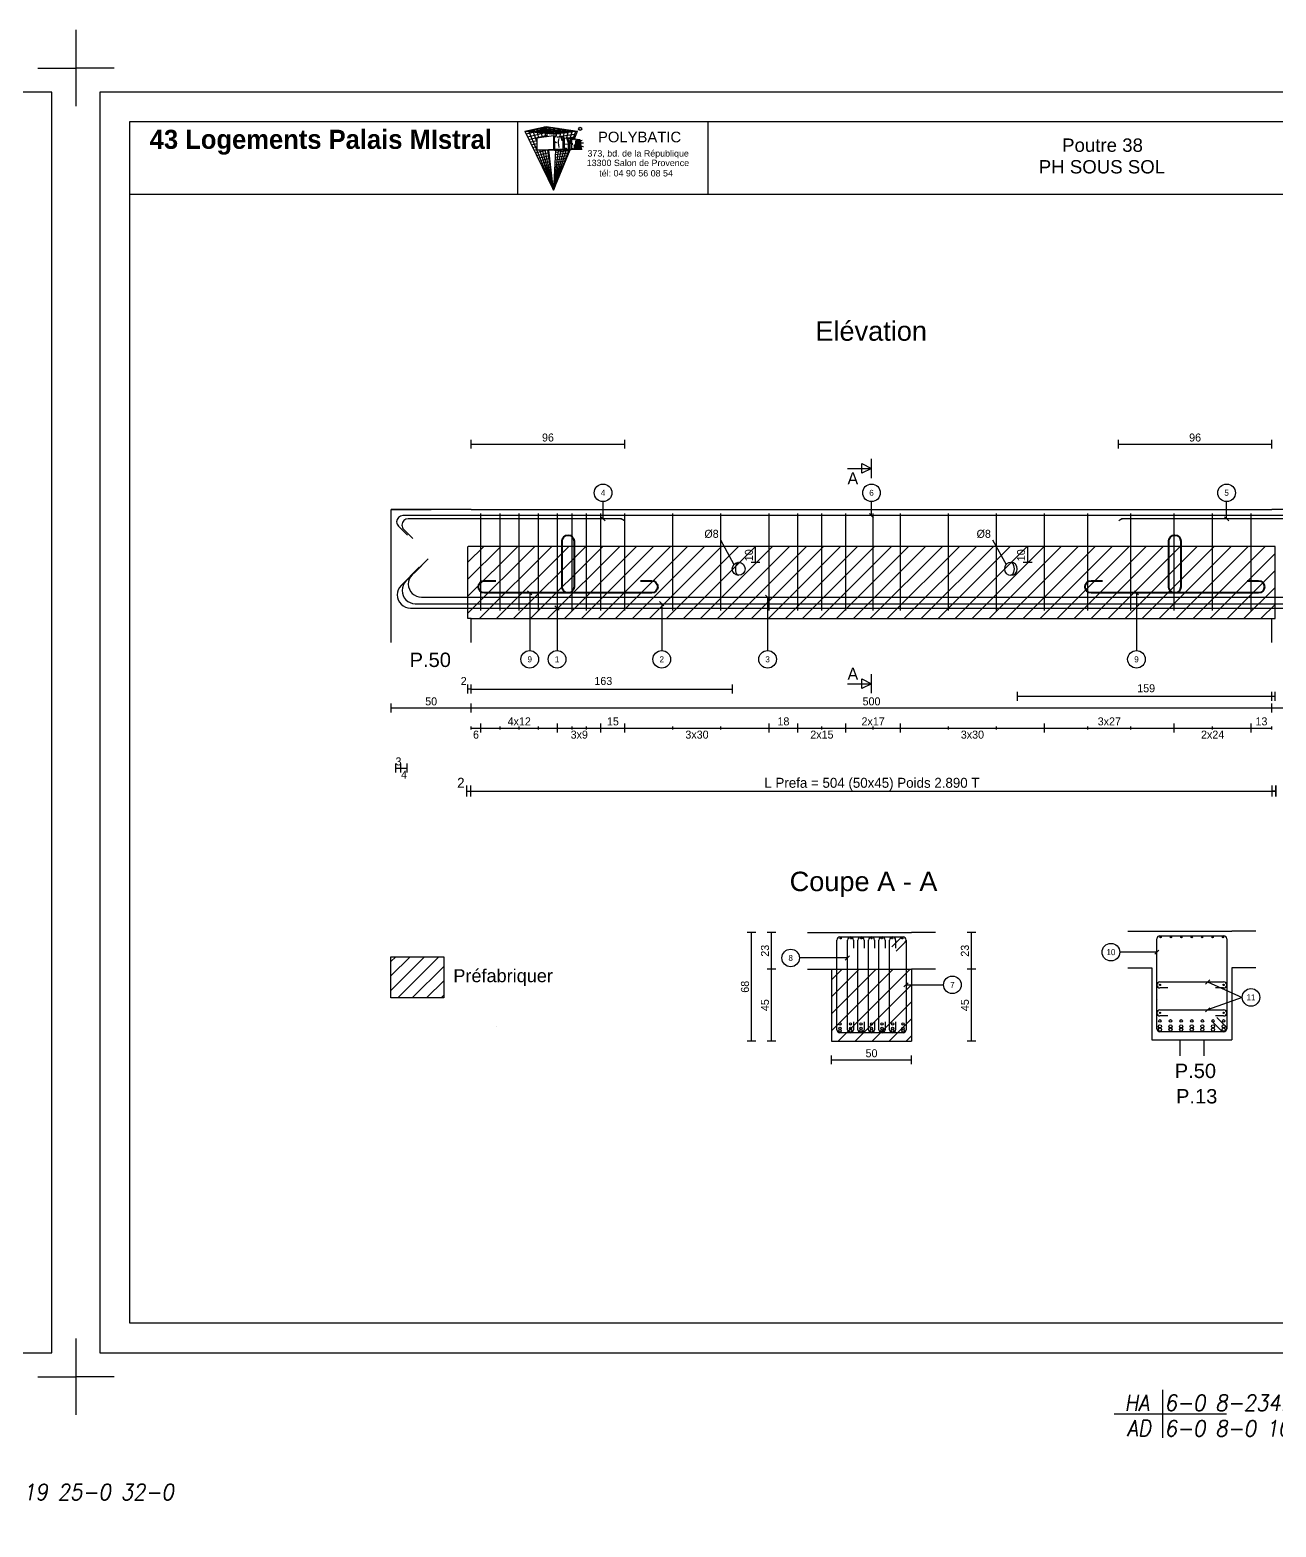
# Model space of a CAD drawing. Extents: x -12912 to 27386, y 1818 to 8189.
# Drawn here: x 18125 to 18903, y 3074 to 4009 of the extents above; entities that cross this region are included whole.
import ezdxf
from ezdxf.enums import TextEntityAlignment as Align

# ---------------------------------------------------------------- set-up
doc = ezdxf.new("R2010")
doc.units = 0
doc.header["$MEASUREMENT"] = 0
doc.linetypes.add('CONTINUE', pattern=[0])
doc.linetypes.add('MEDIUM_DASH', pattern=[0.5, 0.35, -0.15])
doc.layers.get('0').update_dxf_attribs({"linetype": 'CONTINUOUS'})
for name, color, linetype in [('1', 7, 'CONTINUOUS'), ('104', 7, 'CONTINUOUS'), ('173', 7, 'CONTINUOUS'), ('5', 7, 'CONTINUOUS'), ('6', 7, 'CONTINUOUS'), ('7', 7, 'CONTINUOUS'), ('GO-CARTOUCHE', 7, 'CONTINUOUS'), ('GO-TEXTE', 9, 'CONTINUOUS'), ('PYC-HACHURE', 7, 'CONTINUOUS'), ('RDC COFFRAGE', 7, 'CONTINUOUS'), ('STR_TXT', 102, 'CONTINUOUS')]:
    doc.layers.add(name, color=color, linetype=linetype)
doc.layers.add('PYC- HACHURES', color=7, linetype='CONTINUOUS', lineweight=18)
doc.styles.add('ARIAL', font='ARIAL.TTF')
doc.styles.add('Tableau', font='romans.shx', dxfattribs={"width": 0.9, "oblique": 10})
doc.styles.add('TEXTEBA', font='ARIAL.TTF')
pattern_1 = [(45, (-3862.125, -0.885), (-5.3033009, 5.3033009), [])]

# ---------------------------------------------------------------- blocks, each defined once
blk = doc.blocks.new('A$C20507BFC')
at = {"layer": 'RDC COFFRAGE', "color": 5, "linetype": 'CONTINUE', "lineweight": 40, "ltscale": 0.01}
for points in [[(52.25, 32.3), (52.25, 3.75)], [(56, 36.05), (56, 36.05)], [(59.75, 3.75), (59.75, 32.3)], [(0, 3.75), (0, 3.75)], [(10.84, 7.49), (3.75, 7.49)], [(108.25, 7.49), (101.16, 7.49)], [(112, 3.75), (112, 3.75)], [(3.75, 0), (56, 0)], [(56, 0), (108.25, 0)]]:
    blk.add_lwpolyline(points, dxfattribs=at)
for centre, start, end in [((56, 32.3), 90, 180), ((56, 32.3), 0, 90), ((3.75, 3.75), 90, 180), ((3.75, 3.75), 180, 270), ((56, 3.75), 180, 270), ((56, 3.75), 270, 0), ((108.25, 3.75), 0, 90), ((108.25, 3.75), 270, 0)]:
    blk.add_arc(centre, 3.75, start, end, dxfattribs=at)
blk = doc.blocks.new('A$C2346579C')
at = {"layer": '173', "color": 173}
for points in [[(0, 1.9), (0, 1.9)], [(1.9, 3.8), (41.69, 3.8)], [(43.59, 1.9), (43.59, 1.9)], [(6.9, 0), (1.9, 0)], [(41.69, 0), (36.69, 0)]]:
    blk.add_lwpolyline(points, dxfattribs=at)
for centre, start, end in [((1.9, 1.9), 90, 180), ((1.9, 1.9), 180, 270), ((41.69, 1.9), 0, 90), ((41.69, 1.9), 270, 0)]:
    blk.add_arc(centre, 1.9, start, end, dxfattribs=at)
blk = doc.blocks.new('A$C5E66155F')
at = {"layer": '7', "color": 7}
for points in [[(2.01, 4.39), (2, 4)], [(2, 4), (2.01, 3.61)], [(2.04, 4.78), (2.01, 4.39)], [(2.01, 3.61), (2.04, 3.22)], [(2.09, 5.16), (2.04, 4.78)], [(2.04, 3.22), (2.09, 2.84)], [(2.15, 5.53), (2.09, 5.16)], [(2.09, 2.84), (2.15, 2.47)], [(2.24, 5.89), (2.15, 5.53)], [(2.15, 2.47), (2.24, 2.11)], [(2.34, 6.22), (2.24, 5.89)], [(2.24, 2.11), (2.34, 1.78)], [(2.45, 6.54), (2.34, 6.22)], [(2.34, 1.78), (2.45, 1.46)], [(2.59, 6.83), (2.45, 6.54)], [(2.45, 1.46), (2.59, 1.17)], [(2.73, 7.09), (2.59, 6.83)], [(2.59, 1.17), (2.73, 0.91)], [(2.89, 7.33), (2.73, 7.09)], [(2.73, 0.91), (2.89, 0.67)], [(3.06, 7.53), (2.89, 7.33)], [(2.89, 0.67), (3.06, 0.47)], [(3.23, 7.7), (3.06, 7.53)], [(3.06, 0.47), (3.23, 0.3)], [(3.42, 7.83), (3.23, 7.7)], [(3.23, 0.3), (3.42, 0.17)], [(3.61, 7.92), (3.42, 7.83)], [(3.42, 0.17), (3.61, 0.08)], [(3.8, 7.98), (3.61, 7.92)], [(3.61, 0.08), (3.8, 0.02)], [(4, 8), (3.8, 7.98)], [(3.8, 0.02), (4, 0)]]:
    blk.add_lwpolyline(points, dxfattribs=at)
blk.add_circle((4, 4), 4, dxfattribs=at)
blk = doc.blocks.new('Smallsp')
at = {"layer": 'STR_TXT', "linetype": 'Continuous'}
for points in [[(0, 15), (0, -15)], [(-30, 0), (40, 0)]]:
    blk.add_lwpolyline(points, dxfattribs=at)
at = {"layer": 'STR_TXT', "linetype": 'Continuous', "style": 'Tableau', "oblique": 10, "width": 0.9}
for s, p in [('HA', (-23.6, 1.89)), ('AD', (-22.2, -13.94))]:
    blk.add_text(s, height=10, dxfattribs=at).set_placement(p)
for tag, p in [('SPAD', (1.4, 1.89)), ('SPHA', (1.4, -14.11))]:
    blk.add_attdef(tag, p, '', height=10, dxfattribs=at)

msp = doc.modelspace()

# ---------------------------------------------------------------- hatches: boundary and pattern name
at = {"layer": 'PYC- HACHURES', "lineweight": 15}
h = msp.add_hatch(dxfattribs=at)
h.set_pattern_fill('ANSI31', color=104, scale=60, style=0)
h.set_pattern_definition(pattern_1)
h.paths.add_polyline_path([(18902.312, 3686.657), (18398.312, 3686.657), (18398.312, 3641.657), (18400.312, 3641.657), (18900.312, 3641.657), (18902.312, 3641.657)])
h = msp.add_hatch(dxfattribs=at)
h.set_pattern_fill('ANSI31', color=104, scale=2, style=0)
h.set_pattern_definition([(45, (18555.5305, 4862.9166), (-4.490128, 4.490128), [])])
h.paths.add_polyline_path([(18383.136, 3430.343), (18350.216, 3430.343), (18350.216, 3404.692), (18383.136, 3404.692)])
h = msp.add_hatch(dxfattribs=at)
h.set_pattern_fill('ANSI31', color=104, scale=60, style=0)
h.set_pattern_definition(pattern_1)
h.paths.add_polyline_path([(18675.312, 3422.59), (18625.312, 3422.59), (18625.312, 3377.59), (18675.312, 3377.59)])

# ---------------------------------------------------------------- linework, layer by layer
for p, q in [((18153.461, 4009.311), (18153.461, 3985.504)), ((18129.654, 3985.504), (18153.461, 3985.504)), ((18129.654, 3985.504), (18153.461, 3985.504)), ((18153.461, 3985.504), (18153.461, 3961.697)), ((18177.268, 3985.504), (18153.461, 3985.504)), ((18153.461, 3985.504), (18153.461, 3961.697)), ((18153.461, 3191.811), (18153.461, 3168.004)), ((18153.461, 3191.811), (18153.461, 3168.004)), ((18129.654, 3168.004), (18153.461, 3168.004)), ((18129.654, 3168.004), (18153.461, 3168.004)), ((18177.268, 3168.004), (18153.461, 3168.004)), ((18153.461, 3168.004), (18153.461, 3144.197))]:
    msp.add_line(p, q)
at = {"color": 7, "linetype": 'Continuous'}
for p, q in [((18842.819, 3378.352), (18842.819, 3368.38)), ((18857.781, 3378.352), (18857.781, 3368.38))]:
    msp.add_line(p, q, dxfattribs=at)
at = {"layer": '1', "color": 1}
for points in [[(18373.363, 3678.855), (18363.463, 3668.955)], [(18367.906, 3673.64), (18356.593, 3662.326)], [(18369.463, 3674.805), (18359.563, 3664.905)], [(18357.162, 3659.107), (18357.162, 3659.107)], [(18361.062, 3663.157), (18361.062, 3663.157)], [(18354.162, 3656.457), (18354.162, 3656.457)], [(18362.462, 3648.157), (18938.162, 3648.157)], [(18365.362, 3650.907), (18935.262, 3650.907)], [(18369.262, 3654.957), (18931.362, 3654.957)]]:
    msp.add_lwpolyline(points, dxfattribs=at)
for centre, radius in [((18630.612, 3388.39), 0.7), ((18630.612, 3385.59), 0.7), ((18637.178, 3388.39), 0.7), ((18637.178, 3385.59), 0.7), ((18643.745, 3388.39), 0.7), ((18643.745, 3385.59), 0.7), ((18650.312, 3388.39), 0.7), ((18650.312, 3385.59), 0.7), ((18656.878, 3388.39), 0.7), ((18656.878, 3385.59), 0.7), ((18663.445, 3388.39), 0.7), ((18663.445, 3385.59), 0.7), ((18670.012, 3388.39), 0.7), ((18670.012, 3385.59), 0.7), ((18830.4, 3386.852), 1), ((18830.4, 3384.852), 1), ((18830.4, 3390.252), 0.8), ((18837.033, 3386.852), 1), ((18837.033, 3384.852), 1), ((18837.033, 3390.252), 0.8), ((18843.667, 3386.852), 1), ((18843.667, 3384.852), 1), ((18843.667, 3390.252), 0.8), ((18850.3, 3386.852), 1), ((18850.3, 3384.852), 1), ((18850.3, 3390.252), 0.8), ((18856.933, 3386.852), 1), ((18856.933, 3384.852), 1), ((18856.933, 3390.252), 0.8), ((18863.567, 3386.852), 1), ((18863.567, 3384.852), 1), ((18863.567, 3390.252), 0.8), ((18870.2, 3386.852), 1), ((18870.2, 3384.852), 1), ((18870.2, 3390.252), 0.8), ((18630.612, 3384.09), 0.8), ((18637.178, 3384.09), 0.8), ((18643.745, 3384.09), 0.8), ((18650.312, 3384.09), 0.8), ((18656.878, 3384.09), 0.8), ((18663.445, 3384.09), 0.8), ((18670.012, 3384.09), 0.8)]:
    msp.add_circle(centre, radius, dxfattribs=at)
for centre, radius, start, end in [((18369.262, 3663.157), 8.2, 135, 180), ((18362.462, 3656.457), 8.3, 135, 180), ((18365.362, 3659.107), 8.2, 135, 180), ((18365.362, 3659.107), 8.2, 180, 270), ((18369.262, 3663.157), 8.2, 180, 270), ((18362.462, 3656.457), 8.3, 180, 270)]:
    msp.add_arc(centre, radius, start, end, dxfattribs=at)
at = {"layer": '104', "color": 104}
for points in [[(18650.312, 3729.407), (18650.312, 3741.407)], [(18635.312, 3735.407), (18650.312, 3735.407)], [(18635.312, 3600.907), (18650.312, 3600.907)], [(18650.312, 3594.907), (18650.312, 3606.907)]]:
    msp.add_lwpolyline(points, dxfattribs=at)
for points in [[(18650.312, 3735.407), (18644.312, 3732.407), (18644.312, 3738.407), (18650.312, 3735.407)], [(18650.312, 3600.907), (18644.312, 3597.907), (18644.312, 3603.907), (18650.312, 3600.907)]]:
    msp.add_lwpolyline(points, close=True, dxfattribs=at)
at = {"layer": '173', "color": 173}
for points in [[(18942.962, 3705.957), (18357.662, 3705.957)], [(18406.312, 3646.557), (18406.312, 3707.157)], [(18418.312, 3646.557), (18418.312, 3707.157)], [(18430.312, 3646.557), (18430.312, 3707.157)], [(18442.312, 3646.557), (18442.312, 3707.157)], [(18454.312, 3646.557), (18454.312, 3707.157)], [(18463.312, 3646.557), (18463.312, 3707.157)], [(18472.312, 3646.557), (18472.312, 3707.157)], [(18481.312, 3646.557), (18481.312, 3707.157)], [(18496.312, 3646.557), (18496.312, 3707.157)], [(18526.312, 3646.557), (18526.312, 3707.157)], [(18556.312, 3646.557), (18556.312, 3707.157)], [(18586.312, 3646.557), (18586.312, 3707.157)], [(18604.312, 3646.557), (18604.312, 3707.157)], [(18619.312, 3646.557), (18619.312, 3707.157)], [(18634.312, 3646.557), (18634.312, 3707.157)], [(18651.312, 3646.557), (18651.312, 3707.157)], [(18668.312, 3646.557), (18668.312, 3707.157)], [(18698.312, 3646.557), (18698.312, 3707.157)], [(18728.312, 3646.557), (18728.312, 3707.157)], [(18758.312, 3646.557), (18758.312, 3707.157)], [(18785.312, 3646.557), (18785.312, 3707.157)], [(18812.312, 3646.557), (18812.312, 3707.157)], [(18839.312, 3646.557), (18839.312, 3707.157)], [(18863.312, 3646.557), (18863.312, 3707.157)], [(18887.312, 3646.557), (18887.312, 3707.157)], [(18353.762, 3702.057), (18353.762, 3702.057)], [(18354.904, 3699.299), (18360.561, 3693.642)], [(18630.612, 3442.69), (18670.012, 3442.69)], [(18637.178, 3442.69), (18637.178, 3442.69)], [(18643.745, 3442.69), (18643.745, 3442.69)], [(18650.312, 3442.69), (18650.312, 3442.69)], [(18656.878, 3442.69), (18656.878, 3442.69)], [(18663.011, 3436.476), (18668.668, 3442.133)], [(18663.445, 3442.69), (18663.445, 3442.69)], [(18670.012, 3442.69), (18670.012, 3442.69)], [(18830.4, 3443.452), (18870.2, 3443.452)], [(18837.033, 3443.452), (18837.033, 3443.452)], [(18843.667, 3443.452), (18843.667, 3443.452)], [(18850.3, 3443.452), (18850.3, 3443.452)], [(18856.933, 3443.452), (18856.933, 3443.452)], [(18863.567, 3443.452), (18863.567, 3443.452)], [(18870.2, 3443.452), (18870.2, 3443.452)], [(18628.712, 3384.79), (18628.712, 3440.79)], [(18635.278, 3384.79), (18635.278, 3440.79)], [(18639.078, 3440.79), (18639.078, 3435.79)], [(18641.845, 3384.79), (18641.845, 3440.79)], [(18645.645, 3440.79), (18645.645, 3435.79)], [(18648.412, 3384.79), (18648.412, 3440.79)], [(18652.212, 3440.79), (18652.212, 3435.79)], [(18654.978, 3384.79), (18654.978, 3440.79)], [(18658.778, 3440.79), (18658.778, 3435.79)], [(18661.545, 3384.79), (18661.545, 3440.79)], [(18665.345, 3440.79), (18665.345, 3435.79)], [(18671.355, 3439.446), (18665.698, 3433.789)], [(18671.912, 3440.79), (18671.912, 3384.79)], [(18671.912, 3440.79), (18671.912, 3440.79)], [(18828.5, 3385.352), (18828.5, 3441.552)], [(18872.1, 3441.552), (18872.1, 3385.352)], [(18872.1, 3441.552), (18872.1, 3441.552)], [(18829.174, 3403.663), (18829.174, 3403.663)], [(18639.078, 3389.79), (18639.078, 3384.79)], [(18645.645, 3389.79), (18645.645, 3384.79)], [(18652.212, 3389.79), (18652.212, 3384.79)], [(18658.778, 3389.79), (18658.778, 3384.79)], [(18665.345, 3389.79), (18665.345, 3384.79)], [(18863.2, 3389.666), (18868.857, 3384.009)], [(18871.544, 3386.696), (18865.887, 3392.353)], [(18670.012, 3382.89), (18630.612, 3382.89)], [(18637.178, 3382.89), (18637.178, 3382.89)], [(18643.745, 3382.89), (18643.745, 3382.89)], [(18650.312, 3382.89), (18650.312, 3382.89)], [(18656.878, 3382.89), (18656.878, 3382.89)], [(18663.445, 3382.89), (18663.445, 3382.89)], [(18870.2, 3383.452), (18830.4, 3383.452)], [(18837.033, 3383.452), (18837.033, 3383.452)], [(18843.667, 3383.452), (18843.667, 3383.452)], [(18850.3, 3383.452), (18850.3, 3383.452)], [(18856.933, 3383.452), (18856.933, 3383.452)], [(18863.567, 3383.452), (18863.567, 3383.452)]]:
    msp.add_lwpolyline(points, dxfattribs=at)
for centre in [(18631.012, 3441.89), (18637.445, 3441.89), (18643.878, 3441.89), (18650.312, 3441.89), (18656.745, 3441.89), (18663.178, 3441.89), (18669.612, 3441.89), (18830.8, 3442.652), (18837.3, 3442.652), (18843.8, 3442.652), (18850.3, 3442.652), (18856.8, 3442.652), (18863.3, 3442.652), (18869.8, 3442.652), (18830.4, 3412.726), (18870.19, 3412.726), (18830.4, 3395.288), (18870.19, 3395.288)]:
    msp.add_circle(centre, 0.4, dxfattribs=at)
for centre, radius, start, end in [((18357.662, 3702.057), 3.9, 90, 180), ((18357.662, 3702.057), 3.9, 180, 225), ((18630.612, 3440.79), 1.9, 90, 180), ((18637.178, 3440.79), 1.9, 90, 180), ((18637.178, 3440.79), 1.9, 0, 90), ((18643.745, 3440.79), 1.9, 90, 180), ((18643.745, 3440.79), 1.9, 0, 90), ((18650.312, 3440.79), 1.9, 90, 180), ((18650.312, 3440.79), 1.9, 0, 90), ((18656.878, 3440.79), 1.9, 90, 180), ((18656.878, 3440.79), 1.9, 0, 90), ((18663.445, 3440.79), 1.9, 90, 180), ((18663.445, 3440.79), 1.9, 0, 90), ((18670.012, 3440.79), 1.9, 90, 135), ((18670.012, 3440.79), 1.9, 0, 90), ((18830.4, 3441.552), 1.9, 90, 180), ((18870.2, 3441.552), 1.9, 0, 90), ((18670.012, 3440.79), 1.9, 315, 0), ((18870.2, 3385.352), 1.9, 0, 45), ((18630.612, 3384.79), 1.9, 180, 270), ((18637.178, 3384.79), 1.9, 180, 270), ((18637.178, 3384.79), 1.9, 270, 0), ((18643.745, 3384.79), 1.9, 180, 270), ((18643.745, 3384.79), 1.9, 270, 0), ((18650.312, 3384.79), 1.9, 180, 270), ((18650.312, 3384.79), 1.9, 270, 0), ((18656.878, 3384.79), 1.9, 180, 270), ((18656.878, 3384.79), 1.9, 270, 0), ((18663.445, 3384.79), 1.9, 180, 270), ((18663.445, 3384.79), 1.9, 270, 0), ((18670.012, 3384.79), 1.9, 270, 0), ((18830.4, 3385.352), 1.9, 180, 270), ((18870.2, 3385.352), 1.9, 225, 270), ((18870.2, 3385.352), 1.9, 270, 0)]:
    msp.add_arc(centre, radius, start, end, dxfattribs=at)
at = {"layer": '5', "color": 5}
for p, q in [((18555.91, 3690.783), (18564.398, 3675.397)), ((18725.91, 3690.783), (18734.398, 3675.397)), ((18400.312, 3597.584), (18398.312, 3597.584)), ((18400.312, 3597.584), (18563.312, 3597.584)), ((18563.312, 3600.334), (18563.312, 3594.834)), ((18741.312, 3595.763), (18741.312, 3590.263)), ((18900.312, 3593.013), (18741.312, 3593.013)), ((18902.312, 3593.013), (18900.312, 3593.013))]:
    msp.add_line(p, q, dxfattribs=at)
for points in [[(18400.312, 3747.824), (18400.312, 3753.324)], [(18400.312, 3750.574), (18496.176, 3750.574)], [(18496.176, 3747.824), (18496.176, 3753.324)], [(18804.447, 3747.824), (18804.447, 3753.324)], [(18804.447, 3750.574), (18900.312, 3750.574)], [(18900.312, 3747.824), (18900.312, 3753.324)], [(18493.99, 3703.907), (18360.962, 3703.907)], [(18495.976, 3702.761), (18493.99, 3703.907)], [(18806.633, 3703.907), (18804.647, 3702.761)], [(18939.662, 3703.907), (18806.633, 3703.907)], [(18357.062, 3700.007), (18357.062, 3700.007)], [(18358.204, 3697.249), (18363.861, 3691.592)], [(18580.591, 3686.657), (18575.091, 3686.657)], [(18577.841, 3676.657), (18577.841, 3686.657)], [(18750.591, 3686.657), (18745.091, 3686.657)], [(18747.841, 3676.657), (18747.841, 3686.657)], [(18580.591, 3676.657), (18575.091, 3676.657)], [(18750.591, 3676.657), (18745.091, 3676.657)], [(18398.312, 3594.834), (18398.312, 3600.334)], [(18400.312, 3594.834), (18400.312, 3600.334)], [(18900.312, 3590.263), (18900.312, 3595.763)], [(18902.312, 3590.263), (18902.312, 3595.763)], [(18350.312, 3582.99), (18350.312, 3588.49)], [(18350.312, 3585.74), (18400.312, 3585.74)], [(18400.312, 3582.99), (18400.312, 3588.49)], [(18400.312, 3585.74), (18900.312, 3585.74)], [(18900.312, 3582.99), (18900.312, 3588.49)], [(18900.312, 3585.74), (18950.312, 3585.74)], [(18400.312, 3572.324), (18400.312, 3574.157)], [(18400.312, 3573.24), (18406.312, 3573.24)], [(18406.312, 3570.49), (18406.312, 3575.99)], [(18406.312, 3572.324), (18406.312, 3574.157)], [(18406.312, 3573.24), (18418.312, 3573.24)], [(18406.312, 3573.24), (18454.312, 3573.24)], [(18418.312, 3572.324), (18418.312, 3574.157)], [(18418.312, 3573.24), (18430.312, 3573.24)], [(18430.312, 3572.324), (18430.312, 3574.157)], [(18430.312, 3573.24), (18442.312, 3573.24)], [(18442.312, 3572.324), (18442.312, 3574.157)], [(18442.312, 3573.24), (18454.312, 3573.24)], [(18454.312, 3570.49), (18454.312, 3575.99)], [(18454.312, 3572.324), (18454.312, 3574.157)], [(18454.312, 3573.24), (18463.312, 3573.24)], [(18454.312, 3573.24), (18481.312, 3573.24)], [(18463.312, 3572.324), (18463.312, 3574.157)], [(18463.312, 3573.24), (18472.312, 3573.24)], [(18472.312, 3572.324), (18472.312, 3574.157)], [(18472.312, 3573.24), (18481.312, 3573.24)], [(18481.312, 3570.49), (18481.312, 3575.99)], [(18481.312, 3572.324), (18481.312, 3574.157)], [(18481.312, 3573.24), (18496.312, 3573.24)], [(18496.312, 3570.49), (18496.312, 3575.99)], [(18496.312, 3572.324), (18496.312, 3574.157)], [(18496.312, 3573.24), (18526.312, 3573.24)], [(18496.312, 3573.24), (18586.312, 3573.24)], [(18526.312, 3572.324), (18526.312, 3574.157)], [(18526.312, 3573.24), (18556.312, 3573.24)], [(18556.312, 3572.324), (18556.312, 3574.157)], [(18556.312, 3573.24), (18586.312, 3573.24)], [(18586.312, 3570.49), (18586.312, 3575.99)], [(18586.312, 3572.324), (18586.312, 3574.157)], [(18586.312, 3573.24), (18604.312, 3573.24)], [(18604.312, 3570.49), (18604.312, 3575.99)], [(18604.312, 3572.324), (18604.312, 3574.157)], [(18604.312, 3573.24), (18619.312, 3573.24)], [(18604.312, 3573.24), (18634.312, 3573.24)], [(18619.312, 3572.324), (18619.312, 3574.157)], [(18619.312, 3573.24), (18634.312, 3573.24)], [(18634.312, 3570.49), (18634.312, 3575.99)], [(18634.312, 3572.324), (18634.312, 3574.157)], [(18634.312, 3573.24), (18651.312, 3573.24)], [(18634.312, 3573.24), (18668.312, 3573.24)], [(18651.312, 3572.324), (18651.312, 3574.157)], [(18651.312, 3573.24), (18668.312, 3573.24)], [(18668.312, 3570.49), (18668.312, 3575.99)], [(18668.312, 3572.324), (18668.312, 3574.157)], [(18668.312, 3573.24), (18698.312, 3573.24)], [(18668.312, 3573.24), (18758.312, 3573.24)], [(18698.312, 3572.324), (18698.312, 3574.157)], [(18698.312, 3573.24), (18728.312, 3573.24)], [(18728.312, 3572.324), (18728.312, 3574.157)], [(18728.312, 3573.24), (18758.312, 3573.24)], [(18758.312, 3570.49), (18758.312, 3575.99)], [(18758.312, 3572.324), (18758.312, 3574.157)], [(18758.312, 3573.24), (18785.312, 3573.24)], [(18758.312, 3573.24), (18839.312, 3573.24)], [(18785.312, 3572.324), (18785.312, 3574.157)], [(18785.312, 3573.24), (18812.312, 3573.24)], [(18812.312, 3572.324), (18812.312, 3574.157)], [(18812.312, 3573.24), (18839.312, 3573.24)], [(18839.312, 3570.49), (18839.312, 3575.99)], [(18839.312, 3572.324), (18839.312, 3574.157)], [(18839.312, 3573.24), (18863.312, 3573.24)], [(18839.312, 3573.24), (18887.312, 3573.24)], [(18863.312, 3572.324), (18863.312, 3574.157)], [(18863.312, 3573.24), (18887.312, 3573.24)], [(18887.312, 3570.49), (18887.312, 3575.99)], [(18887.312, 3572.324), (18887.312, 3574.157)], [(18887.312, 3573.24), (18900.312, 3573.24)], [(18900.312, 3572.324), (18900.312, 3574.157)], [(18353.362, 3545.49), (18353.362, 3550.99)], [(18353.362, 3548.24), (18356.462, 3548.24)], [(18356.462, 3545.49), (18356.462, 3550.99)], [(18356.462, 3548.24), (18360.362, 3548.24)], [(18360.362, 3545.49), (18360.362, 3550.99)], [(18578.145, 3445.59), (18572.645, 3445.59)], [(18575.395, 3377.59), (18575.395, 3445.59)], [(18590.645, 3445.59), (18585.145, 3445.59)], [(18587.895, 3422.59), (18587.895, 3445.59)], [(18715.478, 3445.59), (18709.978, 3445.59)], [(18712.728, 3422.59), (18712.728, 3445.59)], [(18590.645, 3422.59), (18585.145, 3422.59)], [(18587.895, 3377.59), (18587.895, 3422.59)], [(18715.478, 3422.59), (18709.978, 3422.59)], [(18712.728, 3377.59), (18712.728, 3422.59)], [(18578.145, 3377.59), (18572.645, 3377.59)], [(18590.645, 3377.59), (18585.145, 3377.59)], [(18715.478, 3377.59), (18709.978, 3377.59)], [(18625.312, 3363.173), (18625.312, 3368.673)], [(18675.312, 3363.173), (18675.312, 3368.673)], [(18625.312, 3365.923), (18675.312, 3365.923)]]:
    msp.add_lwpolyline(points, dxfattribs=at)
for start, end in [(90, 180), (180, 225)]:
    msp.add_arc((18360.962, 3700.007), 3.9, start, end, dxfattribs=at)
for p in [(18493.99, 3703.907), (18806.633, 3703.907)]:
    msp.add_point(p, dxfattribs=at)
at = {"layer": '6', "color": 6}
for points in [[(18482.654, 3703.907), (18482.654, 3714.657)], [(18650.312, 3705.957), (18650.312, 3714.657)], [(18872.055, 3703.907), (18872.055, 3714.657)], [(18481.329, 3705.233), (18483.98, 3702.581)], [(18648.986, 3707.283), (18651.637, 3704.631)], [(18870.729, 3705.233), (18873.38, 3702.581)], [(18438.194, 3656.37), (18435.543, 3659.021)], [(18436.869, 3657.695), (18436.869, 3621.657)], [(18817.081, 3656.37), (18814.429, 3659.021)], [(18815.755, 3657.695), (18815.755, 3621.657)], [(18455.285, 3646.831), (18452.633, 3649.483)], [(18453.959, 3648.157), (18453.959, 3621.657)], [(18520.649, 3649.581), (18517.997, 3652.233)], [(18519.323, 3650.907), (18519.323, 3621.657)], [(18586.733, 3653.631), (18584.081, 3656.283)], [(18585.407, 3654.957), (18585.407, 3621.657)], [(18828.5, 3433.217), (18805.3, 3433.217)], [(18827.174, 3431.891), (18829.826, 3434.543)], [(18635.278, 3429.59), (18605.312, 3429.59)], [(18633.953, 3428.264), (18636.604, 3430.916)], [(18673.237, 3414.116), (18670.586, 3411.464)], [(18861.506, 3415.952), (18858.854, 3413.3)], [(18860.18, 3414.626), (18881.774, 3404.867)], [(18671.912, 3412.79), (18695.312, 3412.79)], [(18881.774, 3404.867), (18860.143, 3397.188)], [(18861.506, 3398.514), (18858.854, 3395.862)], [(18416.165, 3386.67), (18416.165, 3386.67)]]:
    msp.add_lwpolyline(points, dxfattribs=at)
for centre in [(18482.654, 3720.157), (18650.312, 3720.157), (18872.055, 3720.157), (18436.869, 3616.157), (18453.959, 3616.157), (18519.323, 3616.157), (18585.407, 3616.157), (18815.755, 3616.157), (18599.812, 3429.59), (18799.8, 3433.217), (18700.812, 3412.79), (18887.273, 3404.954)]:
    msp.add_circle(centre, 5.5, dxfattribs=at)
at = {"layer": '7', "color": 7}
for points in [[(18400.312, 3709.657), (18350.312, 3709.657)], [(18350.312, 3626.657), (18350.312, 3709.657)], [(18350.312, 3709.657), (18375.312, 3709.657)], [(18400.312, 3709.657), (18900.312, 3709.657)], [(18950.312, 3709.657), (18900.312, 3709.657)], [(18350.312, 3626.657), (18350.312, 3641.657)], [(18400.312, 3641.657), (18900.312, 3641.657)], [(18400.312, 3626.657), (18400.312, 3641.657)], [(18900.312, 3626.657), (18900.312, 3641.657)], [(18610.312, 3445.59), (18625.312, 3445.59)], [(18625.312, 3445.59), (18675.312, 3445.59)], [(18690.312, 3445.59), (18675.312, 3445.59)], [(18810.3, 3446.352), (18825.3, 3446.352)], [(18825.3, 3446.352), (18875.3, 3446.352)], [(18890.3, 3446.352), (18875.3, 3446.352)], [(18810.3, 3423.352), (18825.3, 3423.352)], [(18825.3, 3423.352), (18825.3, 3378.352)], [(18890.3, 3423.352), (18875.3, 3423.352)], [(18875.3, 3423.352), (18875.3, 3378.352)], [(18610.312, 3422.59), (18625.312, 3422.59)], [(18625.312, 3422.59), (18625.312, 3377.59)], [(18690.312, 3422.59), (18675.312, 3422.59)], [(18675.312, 3422.59), (18675.312, 3377.59)], [(18625.312, 3377.59), (18675.312, 3377.59)], [(18825.3, 3378.352), (18875.3, 3378.352)]]:
    msp.add_lwpolyline(points, dxfattribs=at)
at = {"layer": '7', "color": 7, "linetype": 'Continuous'}
for points in [[(18400.312, 3641.657), (18398.312, 3641.657), (18398.312, 3686.657)], [(18900.312, 3641.657), (18902.312, 3641.657), (18902.312, 3686.657)]]:
    msp.add_lwpolyline(points, dxfattribs=at)
at = {"layer": '7', "color": 7, "linetype": 'MEDIUM_DASH'}
for points in [[(18902.312, 3686.657), (18398.312, 3686.657)], [(18625.312, 3422.59), (18675.312, 3422.59)]]:
    msp.add_lwpolyline(points, dxfattribs=at)
at = {"layer": '7', "color": 7}
msp.add_lwpolyline([(18350.216, 3430.343), (18383.136, 3430.343), (18383.136, 3404.692), (18350.216, 3404.692)], close=True, dxfattribs=at)
at = {"layer": 'GO-CARTOUCHE', "color": 9, "linetype": 'CONTINUE'}
for p, q in [((18433.744, 3945.98), (18447.137, 3949.095)), ((18434.565, 3944.31), (18447.349, 3947.283)), ((18435.253, 3945.836), (18448.646, 3948.855)), ((18438.272, 3945.549), (18451.664, 3948.376)), ((18441.219, 3939.593), (18438.598, 3947.109)), ((18438.598, 3947.109), (18458.235, 3944.791)), ((18441.024, 3947.673), (18460.67, 3945.131)), ((18442.661, 3941.839), (18441.024, 3947.673)), ((18441.291, 3945.261), (18454.683, 3947.897)), ((18444.756, 3942.147), (18443.451, 3948.238)), ((18443.451, 3948.238), (18463.104, 3945.47)), ((18444.309, 3944.974), (18457.701, 3947.418)), ((18446.83, 3942.452), (18445.878, 3948.802)), ((18445.878, 3948.802), (18465.539, 3945.81)), ((18447.897, 3942.609), (18447.137, 3949.095)), ((18447.137, 3949.095), (18466.759, 3945.98)), ((18447.328, 3944.686), (18460.719, 3946.939)), ((18433.744, 3945.98), (18453.366, 3944.111)), ((18433.744, 3945.98), (18451.809, 3909.227)), ((18435.386, 3942.639), (18447.561, 3945.471)), ((18441.219, 3934.498), (18436.171, 3946.545)), ((18436.171, 3946.545), (18455.801, 3944.451)), ((18436.207, 3940.969), (18447.774, 3943.658)), ((18437.028, 3939.298), (18441.219, 3940.273)), ((18437.849, 3937.628), (18441.219, 3938.411)), ((18451.809, 3943.184), (18441.219, 3941.627)), ((18441.219, 3941.627), (18441.219, 3934.151)), ((18450.347, 3944.399), (18463.738, 3946.46)), ((18453.552, 3942.912), (18451.809, 3943.184)), ((18451.809, 3943.184), (18451.809, 3934.169)), ((18451.856, 3944.255), (18465.247, 3946.22)), ((18452.432, 3939.556), (18452.432, 3942.456)), ((18453.224, 3942.332), (18452.432, 3942.456)), ((18452.432, 3939.556), (18453.059, 3939.507)), ((18453.284, 3938.865), (18452.432, 3938.931)), ((18452.432, 3938.931), (18452.432, 3934.774)), ((18453.598, 3939.174), (18453.284, 3938.865)), ((18453.366, 3944.111), (18453.314, 3942.949)), ((18466.759, 3945.98), (18453.366, 3944.111)), ((18453.801, 3942.596), (18466.08, 3944.31)), ((18454, 3942.253), (18455.966, 3942.539)), ((18454.716, 3939.581), (18454.677, 3938.728)), ((18454.677, 3938.728), (18454.737, 3937.436)), ((18454.854, 3940.631), (18454.716, 3939.581)), ((18454.737, 3937.436), (18455.024, 3935.97)), ((18455.081, 3941.468), (18454.854, 3940.631)), ((18455.801, 3944.451), (18455.578, 3942.485)), ((18456.72, 3941.765), (18456.358, 3942.348)), ((18457.664, 3942.269), (18456.513, 3942.099)), ((18456.965, 3941.066), (18456.72, 3941.765)), ((18457.152, 3940.058), (18456.965, 3941.066)), ((18457.664, 3934.774), (18457.664, 3942.275)), ((18458.287, 3942.171), (18457.664, 3942.269)), ((18458.235, 3944.791), (18457.695, 3942.264)), ((18458.287, 3935.397), (18458.287, 3942.171)), ((18458.287, 3941.654), (18459.848, 3941.869)), ((18458.287, 3941.654), (18458.288, 3935.397)), ((18458.288, 3937.932), (18461.118, 3938.18)), ((18459.827, 3941.93), (18461.118, 3938.18)), ((18460.384, 3941.843), (18459.827, 3941.93)), ((18459.848, 3941.869), (18461.118, 3938.18)), ((18460.67, 3945.131), (18459.878, 3941.923)), ((18460.06, 3941.894), (18465.4, 3942.639)), ((18460.384, 3941.843), (18461.412, 3938.856)), ((18462.138, 3941.569), (18460.559, 3941.337)), ((18461.118, 3934.774), (18461.118, 3938.18)), ((18462.138, 3941.569), (18461.412, 3938.856)), ((18462.633, 3941.492), (18461.741, 3938.156)), ((18461.741, 3934.782), (18461.744, 3938.168)), ((18461.741, 3934.774), (18461.741, 3938.156)), ((18461.744, 3938.168), (18462.614, 3941.423)), ((18463.104, 3945.47), (18461.876, 3941.531)), ((18462.633, 3941.492), (18462.138, 3941.569)), ((18462.614, 3941.423), (18462.8, 3941.451)), ((18462.8, 3941.466), (18462.619, 3941.439)), ((18462.8, 3934.774), (18462.8, 3941.466)), ((18464.006, 3941.277), (18462.8, 3941.466)), ((18463.939, 3940.846), (18463.236, 3940.956)), ((18463.236, 3938.332), (18463.236, 3940.956)), ((18463.236, 3938.332), (18463.804, 3938.288)), ((18463.236, 3937.895), (18463.77, 3937.853)), ((18463.236, 3935.21), (18463.236, 3937.895)), ((18465.539, 3945.81), (18463.847, 3941.302)), ((18464.42, 3940.927), (18464.721, 3940.969)), ((18465.728, 3941.008), (18464.472, 3940.823)), ((18464.497, 3937.513), (18464.577, 3937.261)), ((18464.674, 3940.853), (18466.759, 3945.98)), ((18465.297, 3937.412), (18465.279, 3937.268)), ((18465.311, 3937.528), (18465.297, 3937.412)), ((18465.343, 3937.799), (18465.311, 3937.528)), ((18465.41, 3938.359), (18465.343, 3937.799)), ((18465.484, 3938.973), (18465.41, 3938.359)), ((18465.728, 3941.008), (18465.484, 3938.973)), ((18465.718, 3937.265), (18465.882, 3938.626)), ((18466.039, 3940.959), (18465.728, 3941.008)), ((18465.882, 3938.626), (18466.049, 3937.239)), ((18466.039, 3940.959), (18466.786, 3934.78)), ((18466.066, 3940.736), (18466.787, 3940.842)), ((18466.116, 3940.321), (18466.787, 3940.401)), ((18466.127, 3940.227), (18467.192, 3940.338)), ((18466.787, 3940.842), (18466.787, 3940.401)), ((18468.033, 3940.648), (18466.787, 3940.842)), ((18466.787, 3940.401), (18467.192, 3940.338)), ((18467.192, 3934.78), (18467.192, 3940.338)), ((18467.628, 3940.27), (18468.033, 3940.206)), ((18467.628, 3934.78), (18467.628, 3940.27)), ((18467.628, 3940.171), (18468.033, 3940.206)), ((18468.033, 3940.206), (18468.033, 3940.648)), ((18468.191, 3940.623), (18468.033, 3940.572)), ((18468.191, 3940.623), (18468.191, 3934.779)), ((18468.627, 3940.555), (18468.191, 3940.623)), ((18468.627, 3940.555), (18468.627, 3934.774)), ((18468.627, 3940.35), (18469.615, 3940.442)), ((18468.769, 3937.573), (18468.793, 3936.953)), ((18469.985, 3938.607), (18469.25, 3938.538)), ((18470.431, 3938.537), (18469.985, 3938.607)), ((18438.67, 3935.957), (18441.219, 3936.55)), ((18439.491, 3934.287), (18441.219, 3934.689)), ((18440.312, 3932.617), (18446.917, 3934.151)), ((18441.133, 3930.946), (18449.048, 3932.785)), ((18441.219, 3934.151), (18452.432, 3934.774)), ((18452.314, 3934.17), (18441.219, 3934.151)), ((18451.809, 3909.227), (18441.364, 3934.151)), ((18441.954, 3929.276), (18449.26, 3930.973)), ((18442.775, 3927.605), (18449.473, 3929.161)), ((18451.809, 3909.227), (18443.116, 3934.151)), ((18451.809, 3909.227), (18444.817, 3934.151)), ((18451.809, 3909.227), (18446.469, 3934.151)), ((18451.809, 3909.227), (18448.074, 3934.151)), ((18451.809, 3909.227), (18448.888, 3934.151)), ((18451.809, 3909.227), (18462.093, 3934.509)), ((18461.287, 3934.481), (18451.809, 3909.227)), ((18459.662, 3934.424), (18451.809, 3909.227)), ((18458.013, 3934.367), (18451.809, 3909.227)), ((18456.341, 3934.309), (18451.809, 3909.227)), ((18454.645, 3934.25), (18451.809, 3909.227)), ((18452.923, 3934.19), (18451.809, 3909.227)), ((18452.314, 3934.17), (18455.445, 3934.285)), ((18452.432, 3934.774), (18459.938, 3934.774)), ((18452.658, 3928.255), (18459.964, 3929.275)), ((18452.729, 3929.84), (18460.644, 3930.946)), ((18452.8, 3931.426), (18461.323, 3932.616)), ((18452.871, 3933.012), (18462.003, 3934.287)), ((18455.445, 3934.285), (18456.006, 3934.305)), ((18456.049, 3934.307), (18462.794, 3934.553)), ((18457.661, 3934.773), (18462.808, 3934.774)), ((18458.287, 3935.397), (18459.938, 3935.397)), ((18458.288, 3935.397), (18459.938, 3935.392)), ((18459.938, 3934.774), (18459.938, 3935.397)), ((18459.938, 3934.774), (18461.122, 3934.774)), ((18461.118, 3935.392), (18461.122, 3934.774)), ((18461.122, 3934.774), (18461.741, 3934.774)), ((18462.794, 3934.78), (18468.191, 3934.78)), ((18462.795, 3934.553), (18469.634, 3934.772)), ((18462.8, 3934.774), (18464.12, 3934.774)), ((18463.236, 3935.21), (18463.986, 3935.21)), ((18464.362, 3934.987), (18464.114, 3934.78)), ((18464.114, 3934.78), (18464.968, 3934.78)), ((18464.541, 3935.372), (18464.362, 3934.987)), ((18464.643, 3935.866), (18464.541, 3935.372)), ((18464.577, 3937.261), (18464.656, 3936.78)), ((18464.674, 3936.312), (18464.643, 3935.866)), ((18464.656, 3936.78), (18464.674, 3936.312)), ((18465.037, 3935.246), (18464.981, 3934.78)), ((18465.1, 3935.771), (18465.037, 3935.246)), ((18465.152, 3936.208), (18465.1, 3935.771)), ((18465.202, 3936.627), (18465.152, 3936.208)), ((18465.253, 3937.049), (18465.202, 3936.627)), ((18465.279, 3937.268), (18465.253, 3937.049)), ((18465.666, 3936.831), (18465.42, 3934.78)), ((18465.666, 3936.831), (18466.103, 3936.798)), ((18465.718, 3937.265), (18466.049, 3937.239)), ((18466.103, 3936.798), (18466.347, 3934.774)), ((18467.628, 3934.78), (18468.191, 3934.78)), ((18468.191, 3934.779), (18468.627, 3934.774)), ((18468.793, 3936.953), (18468.852, 3936.385)), ((18468.852, 3936.385), (18468.942, 3935.908)), ((18468.942, 3935.908), (18469.072, 3935.466)), ((18469.072, 3935.466), (18469.274, 3935.053)), ((18469.274, 3935.053), (18469.507, 3934.798)), ((18469.965, 3936.397), (18469.301, 3936.335)), ((18469.965, 3936.397), (18470.408, 3936.413)), ((18443.596, 3925.935), (18449.685, 3927.349)), ((18444.417, 3924.264), (18449.897, 3925.537)), ((18445.239, 3922.594), (18450.11, 3923.724)), ((18446.06, 3920.923), (18450.322, 3921.912)), ((18446.881, 3919.253), (18450.535, 3920.1)), ((18452.233, 3918.741), (18455.887, 3919.252)), ((18452.304, 3920.326), (18456.566, 3920.923)), ((18452.375, 3921.912), (18457.246, 3922.593)), ((18452.446, 3923.498), (18457.925, 3924.264)), ((18452.517, 3925.083), (18458.605, 3925.934)), ((18452.587, 3926.669), (18459.285, 3927.605))]:
    msp.add_line(p, q, dxfattribs=at)
at = {"layer": 'GO-CARTOUCHE', "linetype": 'Continuous'}
for points in [[(18138.461, 3183.004), (18138.461, 3970.504), (17024.824, 3970.504), (17024.824, 3183.004)], [(19282.097, 3183.004), (19282.097, 3970.504), (18168.461, 3970.504), (18168.461, 3183.004)], [(19263.538, 3201.562), (19263.538, 3951.945), (18187.02, 3951.945), (18187.02, 3201.562)]]:
    msp.add_lwpolyline(points, close=True, dxfattribs=at)
at = {"layer": 'GO-CARTOUCHE', "color": 9, "linetype": 'CONTINUE'}
for centre in [(18468.349, 3947.53, 70.14), (18468.349, 3947.53, 70.14), (18468.349, 3947.53)]:
    msp.add_circle(centre, 0.997, dxfattribs=at)
at = {"layer": 'GO-TEXTE', "color": 7}
for points in [[(18429.201, 3951.945), (18429.201, 3906.498)], [(18548.107, 3951.945), (18548.107, 3906.498)], [(19263.538, 3906.498), (18187.02, 3906.498)]]:
    msp.add_lwpolyline(points, dxfattribs=at)
at = {"layer": 'PYC-HACHURE'}
for points in [[(18397.689, 3530.444), (18397.689, 3537.288)], [(18400.178, 3530.444), (18400.178, 3537.288)], [(18900.312, 3537.288), (18900.312, 3530.444)], [(18902.801, 3530.444), (18902.801, 3537.288)], [(18902.801, 3537.288), (18902.801, 3530.444)], [(18397.689, 3533.866), (18400.178, 3533.866)], [(18397.689, 3533.866), (18902.801, 3533.866)], [(18902.801, 3533.866), (18900.312, 3533.866)]]:
    msp.add_lwpolyline(points, dxfattribs=at)

# ---------------------------------------------------------------- block references
at = {"color": 7, "linetype": 'Continuous'}
for p in [(18828.5, 3410.826), (18828.5, 3393.388)]:
    msp.add_blockref('A$C2346579C', p, dxfattribs=at)
at = {"layer": '6', "color": 7, "linetype": 'Continuous', "xscale": -1}
for p in [(18516.789, 3657.695), (18895.675, 3657.695)]:
    msp.add_blockref('A$C20507BFC', p, dxfattribs=at)
at = {"layer": '7', "color": 7, "linetype": 'Continuous'}
msp.add_blockref('A$C5E66155F', (18563.312, 3668.657), dxfattribs=at)
at = {"layer": '7', "color": 7, "linetype": 'Continuous', "xscale": -1}
msp.add_blockref('A$C5E66155F', (18741.312, 3668.657), dxfattribs=at)
at = {"layer": 'STR_TXT', "linetype": 'Continuous'}
for p, values in [((18831.919, 3144.81), {'SPHA': '6-0 8-0 10-3.6 12-0 14-0 16-0 20-0 25-0 32-0 ', 'SPAD': '6-0 8-234.43 10-23.1 12-0 14-88.62 16-45.29 20-0 25-0 32-0 '}), ((17772.699, 3089.081), {'SPHA': '6-0 8-0 10-3.6 12-0 14-0 16-0 20-0 25-0 32-0 ', 'SPAD': '6-0 8-311.96 10-46.2 12-0 14-0 16-44.03 20-92.19 25-0 32-0 '})]:
    msp.add_blockref('Smallsp', p, dxfattribs=at).add_auto_attribs(values)

# ---------------------------------------------------------------- texts
at = {"style": 'ARIAL'}
for s, height, p in [('Elévation', 12.1293, (18650.095, 3821.226)), ('Coupe A - A', 12.12935, (18645.329, 3477.412)), ('Préfabriquer', 8.08623, (18420.253, 3418.508))]:
    msp.add_text(s, height=height, dxfattribs=at).set_placement(p, align=Align.MIDDLE_CENTER)
for s, p in [('P.50', (18361.854, 3620.329)), ('P.50', (18839.65, 3363.557)), ('P.13', (18840.448, 3347.677))]:
    msp.add_text(s, height=8.9847, dxfattribs=at).set_placement(p, align=Align.TOP_LEFT)
at = {"layer": '104', "color": 104}
msp.add_text('A', height=7.5, dxfattribs=at).set_placement((18635.312, 3732.936), align=Align.TOP_LEFT)
msp.add_text('A', height=7.5, dxfattribs=at).set_placement((18635.312, 3603.378))
at = {"layer": '5', "color": 5}
for s, p in [('96', (18448.244, 3752.206)), ('96', (18852.38, 3752.206)), ('50', (18375.312, 3587.372)), ('500', (18650.312, 3587.372)), ('4x12', (18430.312, 3574.872)), ('15', (18488.812, 3574.872)), ('18', (18595.312, 3574.872)), ('2x17', (18651.312, 3574.872)), ('3x27', (18798.812, 3574.872)), ('13', (18893.812, 3574.872)), ('3', (18354.912, 3549.872)), ('50', (18650.312, 3367.555))]:
    msp.add_text(s, height=5, dxfattribs=at).set_placement(p, align=Align.CENTER)
for s, p in [('10', (18576.2, 3681.157)), ('10', (18746.2, 3681.157)), ('23', (18586.263, 3434.09)), ('23', (18711.096, 3434.09)), ('68', (18573.763, 3411.59)), ('45', (18586.263, 3400.09)), ('45', (18711.096, 3400.09))]:
    msp.add_text(s, height=5, rotation=90, dxfattribs=at).set_placement(p, align=Align.CENTER)
for s, p in [('6', (18403.312, 3571.608)), ('3x9', (18467.812, 3571.608)), ('3x30', (18541.312, 3571.608)), ('2x15', (18619.312, 3571.608)), ('3x30', (18713.312, 3571.608)), ('2x24', (18863.312, 3571.608)), ('4', (18358.412, 3546.608))]:
    msp.add_text(s, height=5, dxfattribs=at).set_placement(p, align=Align.TOP_CENTER)
at = {"layer": '5', "color": 5, "char_height": 5}
for s, insert, attachment_point in [('Ø8', (18545.939, 3697.042), 1), ('Ø8', (18715.939, 3697.042), 1), ('2', (18395.635, 3602.594), 5), ('163', (18482.812, 3602.594), 5), ('159', (18821.812, 3598.023), 5)]:
    msp.add_mtext(s, dxfattribs=dict(at, insert=insert, attachment_point=attachment_point))
at = {"layer": '6', "color": 6}
for s, p in [('4', (18482.654, 3720.157)), ('6', (18650.312, 3720.157)), ('5', (18872.055, 3720.157)), ('9', (18436.869, 3616.157)), ('1', (18453.959, 3616.157)), ('2', (18519.323, 3616.157)), ('3', (18585.407, 3616.157)), ('9', (18815.755, 3616.157)), ('10', (18799.8, 3433.217)), ('8', (18599.812, 3429.59)), ('7', (18700.812, 3412.79)), ('11', (18887.273, 3404.954))]:
    msp.add_text(s, height=3.75, dxfattribs=at).set_placement(p, align=Align.MIDDLE_CENTER)
at = {"layer": 'GO-CARTOUCHE', "color": 9, "style": 'TEXTEBA'}
for s, p in [('13300 Salon de Provence', (18472.452, 3924.262)), ('373, bd. de la République', (18472.916, 3930.22)), ('tél: 04 90 56 08 54', (18480.279, 3917.789))]:
    msp.add_text(s, height=3.97727, dxfattribs=at).set_placement(p)
at = {"layer": 'GO-CARTOUCHE', "insert": (18306.419, 3939.153), "char_height": 11.93182, "attachment_point": 5}
msp.add_mtext('{\\Fbold|c0;43 Logements Palais MIstral}', dxfattribs=at)
at = {"layer": 'GO-TEXTE', "color": 3, "style": 'TEXTEBA'}
msp.add_text('POLYBATIC', height=6.6288, dxfattribs=at).set_placement((18505.461, 3942.44), align=Align.MIDDLE)
at = {"layer": 'GO-TEXTE', "color": 2, "style": 'TEXTEBA'}
for s, height, p in [('Poutre 38', 8.3314, (18769.336, 3933.171)), ('PH SOUS SOL', 8.33139, (18754.744, 3919.658))]:
    msp.add_text(s, height=height, dxfattribs=at).set_placement(p)
at = {"layer": 'PYC-HACHURE'}
for s, height, p in [('2', 6.222, (18393.858, 3535.901)), ('L Prefa = 504 (50x45) Poids 2.890 T', 6.22222, (18650.569, 3535.901))]:
    msp.add_text(s, height=height, dxfattribs=at).set_placement(p, align=Align.CENTER)

doc.saveas('drawing.dxf')
